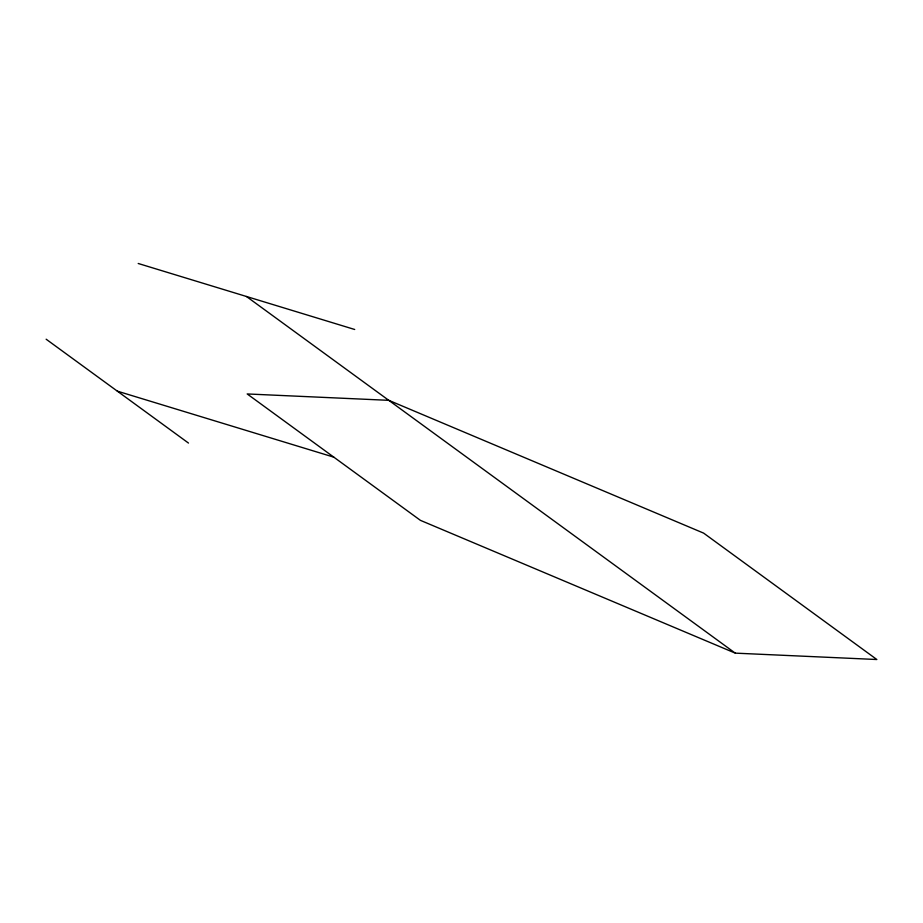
<?xml version="1.0" encoding="UTF-8"?>
<svg xmlns="http://www.w3.org/2000/svg" width="923" height="923" viewBox="0 0 923 923"><rect width="100%" height="100%" fill="white"/><g stroke="black" fill="none" stroke-linecap="round" stroke-linejoin="round"><path stroke-width="1.38" d="M735.262 653.138L876.85 659.518L703.614 533.113L388.779 400.328L247.191 393.948L420.426 520.353L735.262 653.138L246.453 296.491M138.208 263.482L354.697 329.488M117.313 391.144L333.803 457.15M46.15 339.214L188.477 443.063"/></g></svg>
